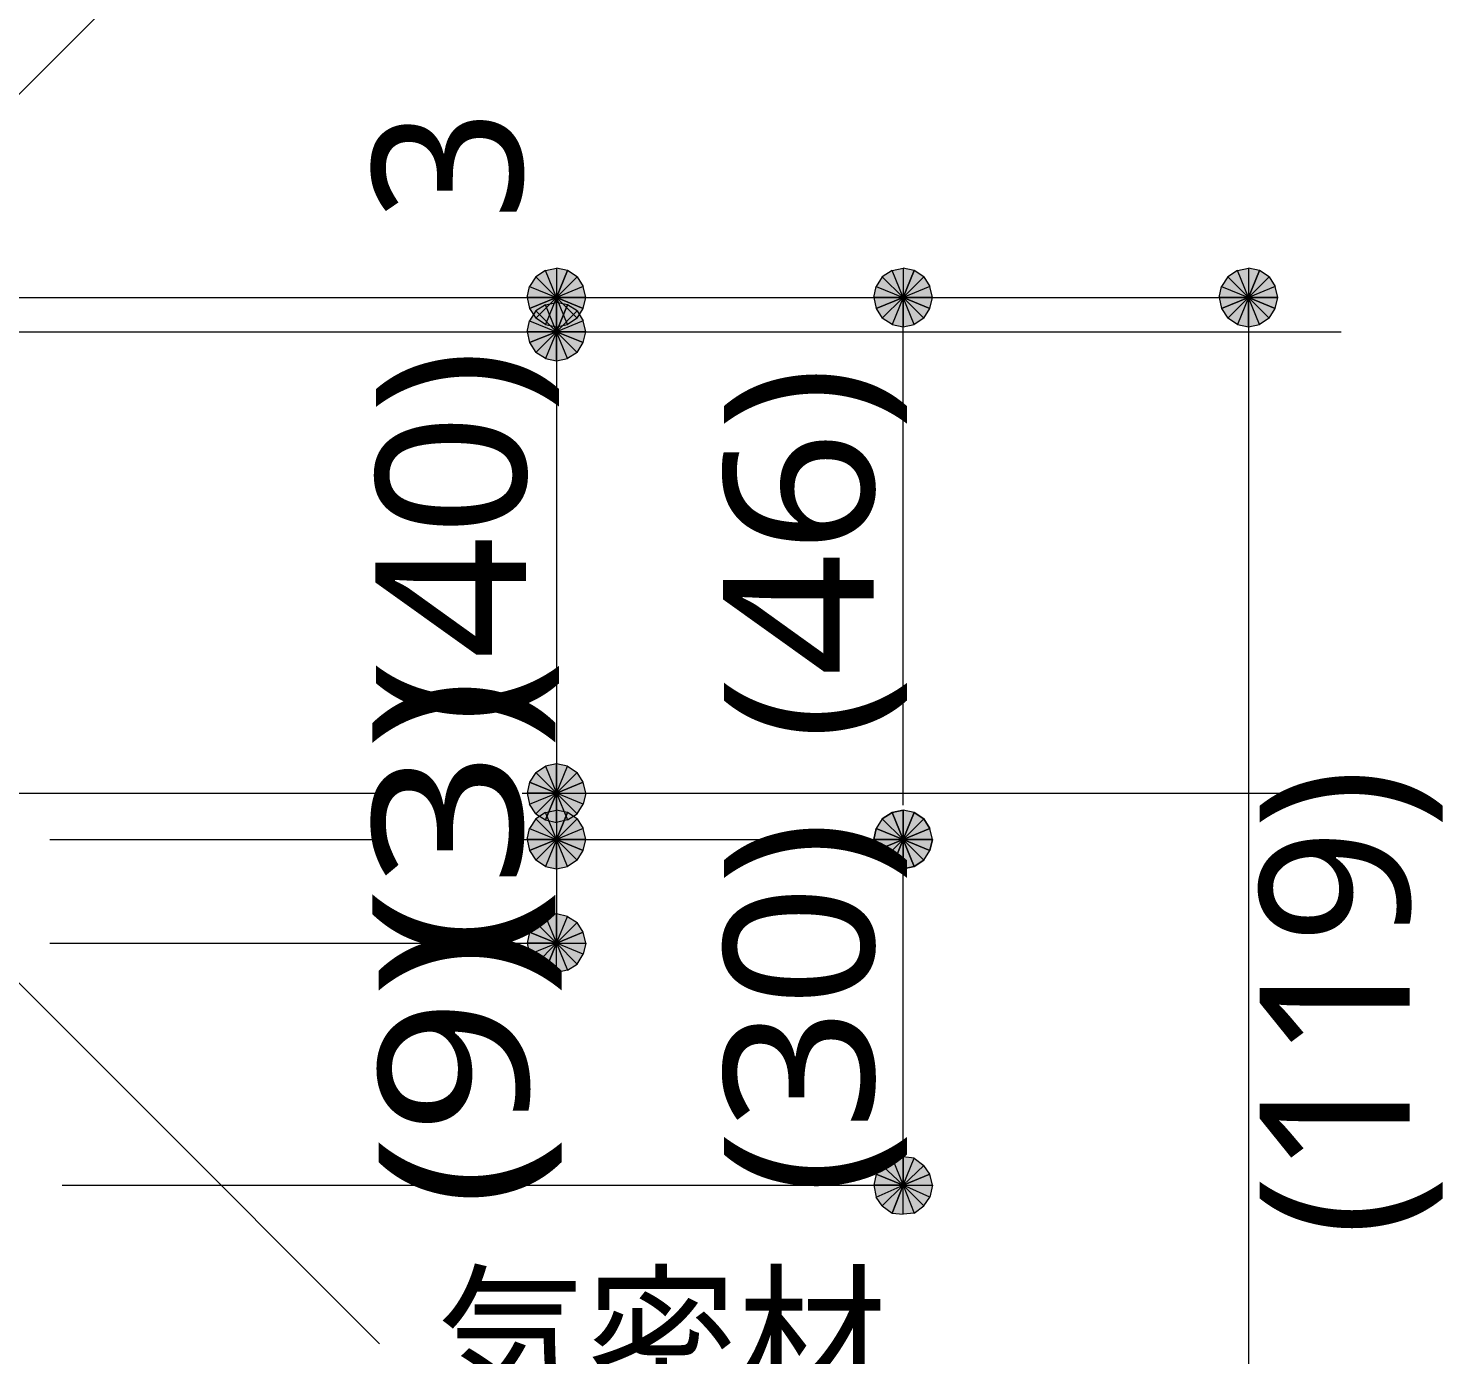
# Model space of a CAD drawing. Header units: millimetres. Extents: x 0 to 420, y 0 to 297.
# Drawn here: x 77.14 to 101.67, y 101.05 to 124.05 of the extents above; entities that cross this region are included whole.
import ezdxf
from ezdxf.enums import TextEntityAlignment as Align

# ---------------------------------------------------------------- set-up
doc = ezdxf.new("R2010")
doc.units = ezdxf.units.MM
doc.styles.add('kst32b', font='NotoSansJP-Variable.ttf')

msp = doc.modelspace()

# ---------------------------------------------------------------- hatches: boundary and pattern name
h = msp.add_hatch(color=7)
h.paths.add_polyline_path([(85.937, 119.74), (85.831, 119.571), (86.296, 119.38), (85.937, 119.74)])
h.paths.add_polyline_path([(85.831, 119.571), (86.296, 119.38), (85.788, 119.38), (85.831, 119.571)])
h.paths.add_polyline_path([(86.296, 119.38), (85.788, 119.38), (85.831, 119.189), (86.296, 119.38)])
h = msp.add_hatch(color=7)
h.paths.add_polyline_path([(86.487, 119.846), (86.296, 119.888), (86.296, 119.38), (86.487, 119.846)])
h.paths.add_polyline_path([(86.296, 119.888), (86.296, 119.38), (86.106, 119.846), (86.296, 119.888)])
h.paths.add_polyline_path([(86.296, 119.38), (86.106, 119.846), (85.937, 119.74), (86.296, 119.38)])
h = msp.add_hatch(color=7)
h.paths.add_polyline_path([(86.804, 119.38), (86.762, 119.571), (86.296, 119.38), (86.804, 119.38)])
h.paths.add_polyline_path([(86.762, 119.571), (86.296, 119.38), (86.656, 119.74), (86.762, 119.571)])
h.paths.add_polyline_path([(86.296, 119.38), (86.656, 119.74), (86.487, 119.846), (86.296, 119.38)])
h = msp.add_hatch(color=7)
h.paths.add_polyline_path([(91.948, 119.74), (91.842, 119.571), (92.308, 119.38), (91.948, 119.74)])
h.paths.add_polyline_path([(91.842, 119.571), (92.308, 119.38), (91.8, 119.38), (91.842, 119.571)])
h.paths.add_polyline_path([(92.308, 119.38), (91.8, 119.38), (91.842, 119.189), (92.308, 119.38)])
h = msp.add_hatch(color=7)
h.paths.add_polyline_path([(92.498, 119.846), (92.308, 119.888), (92.308, 119.38), (92.498, 119.846)])
h.paths.add_polyline_path([(92.308, 119.888), (92.308, 119.38), (92.117, 119.846), (92.308, 119.888)])
h.paths.add_polyline_path([(92.308, 119.38), (92.117, 119.846), (91.948, 119.74), (92.308, 119.38)])
h = msp.add_hatch(color=7)
h.paths.add_polyline_path([(92.816, 119.38), (92.774, 119.571), (92.308, 119.38), (92.816, 119.38)])
h.paths.add_polyline_path([(92.774, 119.571), (92.308, 119.38), (92.668, 119.74), (92.774, 119.571)])
h.paths.add_polyline_path([(92.308, 119.38), (92.668, 119.74), (92.498, 119.846), (92.308, 119.38)])
h = msp.add_hatch(color=7)
h.paths.add_polyline_path([(97.938, 119.74), (97.832, 119.571), (98.298, 119.38), (97.938, 119.74)])
h.paths.add_polyline_path([(97.832, 119.571), (98.298, 119.38), (97.79, 119.38), (97.832, 119.571)])
h.paths.add_polyline_path([(98.298, 119.38), (97.79, 119.38), (97.832, 119.189), (98.298, 119.38)])
h = msp.add_hatch(color=7)
h.paths.add_polyline_path([(98.488, 119.846), (98.298, 119.888), (98.298, 119.38), (98.488, 119.846)])
h.paths.add_polyline_path([(98.298, 119.888), (98.298, 119.38), (98.108, 119.846), (98.298, 119.888)])
h.paths.add_polyline_path([(98.298, 119.38), (98.108, 119.846), (97.938, 119.74), (98.298, 119.38)])
h = msp.add_hatch(color=7)
h.paths.add_polyline_path([(98.806, 119.38), (98.764, 119.571), (98.298, 119.38), (98.806, 119.38)])
h.paths.add_polyline_path([(98.764, 119.571), (98.298, 119.38), (98.658, 119.74), (98.764, 119.571)])
h.paths.add_polyline_path([(98.298, 119.38), (98.658, 119.74), (98.488, 119.846), (98.298, 119.38)])
h = msp.add_hatch(color=7)
h.paths.add_polyline_path([(85.831, 119.189), (85.937, 119.02), (86.296, 119.38), (85.831, 119.189)])
h.paths.add_polyline_path([(85.937, 119.02), (86.296, 119.38), (86.106, 118.914), (85.937, 119.02)])
h.paths.add_polyline_path([(86.296, 119.38), (86.106, 118.914), (86.296, 118.872), (86.296, 119.38)])
h = msp.add_hatch(color=7)
h.paths.add_polyline_path([(86.487, 119.253), (86.296, 119.295), (86.296, 118.787), (86.487, 119.253)])
h.paths.add_polyline_path([(86.296, 119.295), (86.296, 118.787), (86.106, 119.253), (86.296, 119.295)])
h.paths.add_polyline_path([(86.296, 118.787), (86.106, 119.253), (85.937, 119.147), (86.296, 118.787)])
h = msp.add_hatch(color=7)
h.paths.add_polyline_path([(86.296, 118.872), (86.487, 118.914), (86.296, 119.38), (86.296, 118.872)])
h.paths.add_polyline_path([(86.487, 118.914), (86.296, 119.38), (86.656, 119.02), (86.487, 118.914)])
h.paths.add_polyline_path([(86.296, 119.38), (86.656, 119.02), (86.762, 119.189), (86.296, 119.38)])
for points in [[(86.762, 119.189), (86.804, 119.38), (86.296, 119.38), (86.762, 119.189)], [(92.774, 119.189), (92.816, 119.38), (92.308, 119.38), (92.774, 119.189)], [(98.764, 119.189), (98.806, 119.38), (98.298, 119.38), (98.764, 119.189)], [(86.762, 118.597), (86.804, 118.787), (86.296, 118.787), (86.762, 118.597)], [(85.831, 110.977), (85.788, 110.786), (86.296, 110.786), (85.831, 110.977)], [(91.842, 110.172), (91.8, 109.982), (92.308, 109.982), (91.842, 110.172)], [(86.762, 109.791), (86.804, 109.982), (86.296, 109.982), (86.762, 109.791)], [(86.762, 109.791), (86.804, 109.982), (86.296, 109.982), (86.762, 109.791)], [(92.774, 109.791), (92.816, 109.982), (92.308, 109.982), (92.774, 109.791)], [(85.831, 108.373), (85.788, 108.183), (86.296, 108.183), (85.831, 108.373)], [(91.842, 104.182), (91.8, 103.992), (92.308, 103.992), (91.842, 104.182)]]:
    msp.add_hatch(color=7).paths.add_polyline_path(points)
h = msp.add_hatch(color=7)
h.paths.add_polyline_path([(86.804, 118.787), (86.762, 118.978), (86.296, 118.787), (86.804, 118.787)])
h.paths.add_polyline_path([(86.762, 118.978), (86.296, 118.787), (86.656, 119.147), (86.762, 118.978)])
h.paths.add_polyline_path([(86.296, 118.787), (86.656, 119.147), (86.487, 119.253), (86.296, 118.787)])
h = msp.add_hatch(color=7)
h.paths.add_polyline_path([(91.842, 119.189), (91.948, 119.02), (92.308, 119.38), (91.842, 119.189)])
h.paths.add_polyline_path([(91.948, 119.02), (92.308, 119.38), (92.117, 118.914), (91.948, 119.02)])
h.paths.add_polyline_path([(92.308, 119.38), (92.117, 118.914), (92.308, 118.872), (92.308, 119.38)])
h = msp.add_hatch(color=7)
h.paths.add_polyline_path([(92.308, 118.872), (92.498, 118.914), (92.308, 119.38), (92.308, 118.872)])
h.paths.add_polyline_path([(92.498, 118.914), (92.308, 119.38), (92.668, 119.02), (92.498, 118.914)])
h.paths.add_polyline_path([(92.308, 119.38), (92.668, 119.02), (92.774, 119.189), (92.308, 119.38)])
h = msp.add_hatch(color=7)
h.paths.add_polyline_path([(97.832, 119.189), (97.938, 119.02), (98.298, 119.38), (97.832, 119.189)])
h.paths.add_polyline_path([(97.938, 119.02), (98.298, 119.38), (98.108, 118.914), (97.938, 119.02)])
h.paths.add_polyline_path([(98.298, 119.38), (98.108, 118.914), (98.298, 118.872), (98.298, 119.38)])
h = msp.add_hatch(color=7)
h.paths.add_polyline_path([(98.298, 118.872), (98.488, 118.914), (98.298, 119.38), (98.298, 118.872)])
h.paths.add_polyline_path([(98.488, 118.914), (98.298, 119.38), (98.658, 119.02), (98.488, 118.914)])
h.paths.add_polyline_path([(98.298, 119.38), (98.658, 119.02), (98.764, 119.189), (98.298, 119.38)])
h = msp.add_hatch(color=7)
h.paths.add_polyline_path([(85.937, 119.147), (85.831, 118.978), (86.296, 118.787), (85.937, 119.147)])
h.paths.add_polyline_path([(85.831, 118.978), (86.296, 118.787), (85.788, 118.787), (85.831, 118.978)])
h.paths.add_polyline_path([(86.296, 118.787), (85.788, 118.787), (85.831, 118.597), (86.296, 118.787)])
h = msp.add_hatch(color=7)
h.paths.add_polyline_path([(85.831, 118.597), (85.937, 118.427), (86.296, 118.787), (85.831, 118.597)])
h.paths.add_polyline_path([(85.937, 118.427), (86.296, 118.787), (86.106, 118.322), (85.937, 118.427)])
h.paths.add_polyline_path([(86.296, 118.787), (86.106, 118.322), (86.296, 118.279), (86.296, 118.787)])
h = msp.add_hatch(color=7)
h.paths.add_polyline_path([(86.296, 118.279), (86.487, 118.322), (86.296, 118.787), (86.296, 118.279)])
h.paths.add_polyline_path([(86.487, 118.322), (86.296, 118.787), (86.656, 118.427), (86.487, 118.322)])
h.paths.add_polyline_path([(86.296, 118.787), (86.656, 118.427), (86.762, 118.597), (86.296, 118.787)])
h = msp.add_hatch(color=7)
h.paths.add_polyline_path([(86.296, 111.294), (86.106, 111.252), (86.296, 110.786), (86.296, 111.294)])
h.paths.add_polyline_path([(86.106, 111.252), (86.296, 110.786), (85.937, 111.146), (86.106, 111.252)])
h.paths.add_polyline_path([(86.296, 110.786), (85.937, 111.146), (85.831, 110.977), (86.296, 110.786)])
h = msp.add_hatch(color=7)
h.paths.add_polyline_path([(86.762, 110.977), (86.656, 111.146), (86.296, 110.786), (86.762, 110.977)])
h.paths.add_polyline_path([(86.656, 111.146), (86.296, 110.786), (86.487, 111.252), (86.656, 111.146)])
h.paths.add_polyline_path([(86.296, 110.786), (86.487, 111.252), (86.296, 111.294), (86.296, 110.786)])
h = msp.add_hatch(color=7)
h.paths.add_polyline_path([(86.656, 110.427), (86.762, 110.596), (86.296, 110.786), (86.656, 110.427)])
h.paths.add_polyline_path([(86.762, 110.596), (86.296, 110.786), (86.804, 110.786), (86.762, 110.596)])
h.paths.add_polyline_path([(86.296, 110.786), (86.804, 110.786), (86.762, 110.977), (86.296, 110.786)])
h = msp.add_hatch(color=7)
h.paths.add_polyline_path([(85.788, 110.786), (85.831, 110.596), (86.296, 110.786), (85.788, 110.786)])
h.paths.add_polyline_path([(85.831, 110.596), (86.296, 110.786), (85.937, 110.427), (85.831, 110.596)])
h.paths.add_polyline_path([(86.296, 110.786), (85.937, 110.427), (86.106, 110.321), (86.296, 110.786)])
h = msp.add_hatch(color=7)
h.paths.add_polyline_path([(86.106, 110.321), (86.296, 110.278), (86.296, 110.786), (86.106, 110.321)])
h.paths.add_polyline_path([(86.296, 110.278), (86.296, 110.786), (86.487, 110.321), (86.296, 110.278)])
h.paths.add_polyline_path([(86.296, 110.786), (86.487, 110.321), (86.656, 110.427), (86.296, 110.786)])
h = msp.add_hatch(color=7)
h.paths.add_polyline_path([(86.487, 110.448), (86.296, 110.49), (86.296, 109.982), (86.487, 110.448)])
h.paths.add_polyline_path([(86.296, 110.49), (86.296, 109.982), (86.106, 110.448), (86.296, 110.49)])
h.paths.add_polyline_path([(86.296, 109.982), (86.106, 110.448), (85.937, 110.342), (86.296, 109.982)])
h = msp.add_hatch(color=7)
h.paths.add_polyline_path([(86.487, 110.448), (86.296, 110.49), (86.296, 109.982), (86.487, 110.448)])
h.paths.add_polyline_path([(86.296, 110.49), (86.296, 109.982), (86.106, 110.448), (86.296, 110.49)])
h.paths.add_polyline_path([(86.296, 109.982), (86.106, 110.448), (85.937, 110.342), (86.296, 109.982)])
h = msp.add_hatch(color=7)
h.paths.add_polyline_path([(86.804, 109.982), (86.762, 110.172), (86.296, 109.982), (86.804, 109.982)])
h.paths.add_polyline_path([(86.762, 110.172), (86.296, 109.982), (86.656, 110.342), (86.762, 110.172)])
h.paths.add_polyline_path([(86.296, 109.982), (86.656, 110.342), (86.487, 110.448), (86.296, 109.982)])
h = msp.add_hatch(color=7)
h.paths.add_polyline_path([(86.804, 109.982), (86.762, 110.172), (86.296, 109.982), (86.804, 109.982)])
h.paths.add_polyline_path([(86.762, 110.172), (86.296, 109.982), (86.656, 110.342), (86.762, 110.172)])
h.paths.add_polyline_path([(86.296, 109.982), (86.656, 110.342), (86.487, 110.448), (86.296, 109.982)])
h = msp.add_hatch(color=7)
h.paths.add_polyline_path([(92.308, 110.49), (92.117, 110.448), (92.308, 109.982), (92.308, 110.49)])
h.paths.add_polyline_path([(92.117, 110.448), (92.308, 109.982), (91.948, 110.342), (92.117, 110.448)])
h.paths.add_polyline_path([(92.308, 109.982), (91.948, 110.342), (91.842, 110.172), (92.308, 109.982)])
h = msp.add_hatch(color=7)
h.paths.add_polyline_path([(92.498, 110.448), (92.308, 110.49), (92.308, 109.982), (92.498, 110.448)])
h.paths.add_polyline_path([(92.308, 110.49), (92.308, 109.982), (92.117, 110.448), (92.308, 110.49)])
h.paths.add_polyline_path([(92.308, 109.982), (92.117, 110.448), (91.948, 110.342), (92.308, 109.982)])
h = msp.add_hatch(color=7)
h.paths.add_polyline_path([(92.774, 110.172), (92.668, 110.342), (92.308, 109.982), (92.774, 110.172)])
h.paths.add_polyline_path([(92.668, 110.342), (92.308, 109.982), (92.498, 110.448), (92.668, 110.342)])
h.paths.add_polyline_path([(92.308, 109.982), (92.498, 110.448), (92.308, 110.49), (92.308, 109.982)])
h = msp.add_hatch(color=7)
h.paths.add_polyline_path([(92.816, 109.982), (92.774, 110.172), (92.308, 109.982), (92.816, 109.982)])
h.paths.add_polyline_path([(92.774, 110.172), (92.308, 109.982), (92.668, 110.342), (92.774, 110.172)])
h.paths.add_polyline_path([(92.308, 109.982), (92.668, 110.342), (92.498, 110.448), (92.308, 109.982)])
h = msp.add_hatch(color=7)
h.paths.add_polyline_path([(85.937, 110.342), (85.831, 110.172), (86.296, 109.982), (85.937, 110.342)])
h.paths.add_polyline_path([(85.831, 110.172), (86.296, 109.982), (85.788, 109.982), (85.831, 110.172)])
h.paths.add_polyline_path([(86.296, 109.982), (85.788, 109.982), (85.831, 109.791), (86.296, 109.982)])
h = msp.add_hatch(color=7)
h.paths.add_polyline_path([(85.937, 110.342), (85.831, 110.172), (86.296, 109.982), (85.937, 110.342)])
h.paths.add_polyline_path([(85.831, 110.172), (86.296, 109.982), (85.788, 109.982), (85.831, 110.172)])
h.paths.add_polyline_path([(86.296, 109.982), (85.788, 109.982), (85.831, 109.791), (86.296, 109.982)])
h = msp.add_hatch(color=7)
h.paths.add_polyline_path([(91.948, 110.342), (91.842, 110.172), (92.308, 109.982), (91.948, 110.342)])
h.paths.add_polyline_path([(91.842, 110.172), (92.308, 109.982), (91.8, 109.982), (91.842, 110.172)])
h.paths.add_polyline_path([(92.308, 109.982), (91.8, 109.982), (91.842, 109.791), (92.308, 109.982)])
h = msp.add_hatch(color=7)
h.paths.add_polyline_path([(92.668, 109.622), (92.774, 109.791), (92.308, 109.982), (92.668, 109.622)])
h.paths.add_polyline_path([(92.774, 109.791), (92.308, 109.982), (92.816, 109.982), (92.774, 109.791)])
h.paths.add_polyline_path([(92.308, 109.982), (92.816, 109.982), (92.774, 110.172), (92.308, 109.982)])
h = msp.add_hatch(color=7)
h.paths.add_polyline_path([(85.831, 109.791), (85.937, 109.622), (86.296, 109.982), (85.831, 109.791)])
h.paths.add_polyline_path([(85.937, 109.622), (86.296, 109.982), (86.106, 109.516), (85.937, 109.622)])
h.paths.add_polyline_path([(86.296, 109.982), (86.106, 109.516), (86.296, 109.474), (86.296, 109.982)])
h = msp.add_hatch(color=7)
h.paths.add_polyline_path([(85.831, 109.791), (85.937, 109.622), (86.296, 109.982), (85.831, 109.791)])
h.paths.add_polyline_path([(85.937, 109.622), (86.296, 109.982), (86.106, 109.516), (85.937, 109.622)])
h.paths.add_polyline_path([(86.296, 109.982), (86.106, 109.516), (86.296, 109.474), (86.296, 109.982)])
h = msp.add_hatch(color=7)
h.paths.add_polyline_path([(86.296, 109.474), (86.487, 109.516), (86.296, 109.982), (86.296, 109.474)])
h.paths.add_polyline_path([(86.487, 109.516), (86.296, 109.982), (86.656, 109.622), (86.487, 109.516)])
h.paths.add_polyline_path([(86.296, 109.982), (86.656, 109.622), (86.762, 109.791), (86.296, 109.982)])
h = msp.add_hatch(color=7)
h.paths.add_polyline_path([(86.296, 109.474), (86.487, 109.516), (86.296, 109.982), (86.296, 109.474)])
h.paths.add_polyline_path([(86.487, 109.516), (86.296, 109.982), (86.656, 109.622), (86.487, 109.516)])
h.paths.add_polyline_path([(86.296, 109.982), (86.656, 109.622), (86.762, 109.791), (86.296, 109.982)])
h = msp.add_hatch(color=7)
h.paths.add_polyline_path([(91.8, 109.982), (91.842, 109.791), (92.308, 109.982), (91.8, 109.982)])
h.paths.add_polyline_path([(91.842, 109.791), (92.308, 109.982), (91.948, 109.622), (91.842, 109.791)])
h.paths.add_polyline_path([(92.308, 109.982), (91.948, 109.622), (92.117, 109.516), (92.308, 109.982)])
h = msp.add_hatch(color=7)
h.paths.add_polyline_path([(91.842, 109.791), (91.948, 109.622), (92.308, 109.982), (91.842, 109.791)])
h.paths.add_polyline_path([(91.948, 109.622), (92.308, 109.982), (92.117, 109.516), (91.948, 109.622)])
h.paths.add_polyline_path([(92.308, 109.982), (92.117, 109.516), (92.308, 109.474), (92.308, 109.982)])
h = msp.add_hatch(color=7)
h.paths.add_polyline_path([(92.117, 109.516), (92.308, 109.474), (92.308, 109.982), (92.117, 109.516)])
h.paths.add_polyline_path([(92.308, 109.474), (92.308, 109.982), (92.498, 109.516), (92.308, 109.474)])
h.paths.add_polyline_path([(92.308, 109.982), (92.498, 109.516), (92.668, 109.622), (92.308, 109.982)])
h = msp.add_hatch(color=7)
h.paths.add_polyline_path([(92.308, 109.474), (92.498, 109.516), (92.308, 109.982), (92.308, 109.474)])
h.paths.add_polyline_path([(92.498, 109.516), (92.308, 109.982), (92.668, 109.622), (92.498, 109.516)])
h.paths.add_polyline_path([(92.308, 109.982), (92.668, 109.622), (92.774, 109.791), (92.308, 109.982)])
h = msp.add_hatch(color=7)
h.paths.add_polyline_path([(86.296, 108.691), (86.106, 108.648), (86.296, 108.183), (86.296, 108.691)])
h.paths.add_polyline_path([(86.106, 108.648), (86.296, 108.183), (85.937, 108.543), (86.106, 108.648)])
h.paths.add_polyline_path([(86.296, 108.183), (85.937, 108.543), (85.831, 108.373), (86.296, 108.183)])
h = msp.add_hatch(color=7)
h.paths.add_polyline_path([(86.762, 108.373), (86.656, 108.543), (86.296, 108.183), (86.762, 108.373)])
h.paths.add_polyline_path([(86.656, 108.543), (86.296, 108.183), (86.487, 108.648), (86.656, 108.543)])
h.paths.add_polyline_path([(86.296, 108.183), (86.487, 108.648), (86.296, 108.691), (86.296, 108.183)])
h = msp.add_hatch(color=7)
h.paths.add_polyline_path([(85.788, 108.183), (85.831, 107.992), (86.296, 108.183), (85.788, 108.183)])
h.paths.add_polyline_path([(85.831, 107.992), (86.296, 108.183), (85.937, 107.823), (85.831, 107.992)])
h.paths.add_polyline_path([(86.296, 108.183), (85.937, 107.823), (86.106, 107.717), (86.296, 108.183)])
h = msp.add_hatch(color=7)
h.paths.add_polyline_path([(86.106, 107.717), (86.296, 107.675), (86.296, 108.183), (86.106, 107.717)])
h.paths.add_polyline_path([(86.296, 107.675), (86.296, 108.183), (86.487, 107.717), (86.296, 107.675)])
h.paths.add_polyline_path([(86.296, 108.183), (86.487, 107.717), (86.656, 107.823), (86.296, 108.183)])
h = msp.add_hatch(color=7)
h.paths.add_polyline_path([(86.656, 107.823), (86.762, 107.992), (86.296, 108.183), (86.656, 107.823)])
h.paths.add_polyline_path([(86.762, 107.992), (86.296, 108.183), (86.804, 108.183), (86.762, 107.992)])
h.paths.add_polyline_path([(86.296, 108.183), (86.804, 108.183), (86.762, 108.373), (86.296, 108.183)])
h = msp.add_hatch(color=7)
h.paths.add_polyline_path([(92.308, 104.479), (92.117, 104.457), (92.308, 103.992), (92.308, 104.479)])
h.paths.add_polyline_path([(92.117, 104.457), (92.308, 103.992), (91.948, 104.33), (92.117, 104.457)])
h.paths.add_polyline_path([(92.308, 103.992), (91.948, 104.33), (91.842, 104.182), (92.308, 103.992)])
h = msp.add_hatch(color=7)
h.paths.add_polyline_path([(92.774, 104.182), (92.668, 104.33), (92.308, 103.992), (92.774, 104.182)])
h.paths.add_polyline_path([(92.668, 104.33), (92.308, 103.992), (92.498, 104.457), (92.668, 104.33)])
h.paths.add_polyline_path([(92.308, 103.992), (92.498, 104.457), (92.308, 104.479), (92.308, 103.992)])
h = msp.add_hatch(color=7)
h.paths.add_polyline_path([(92.668, 103.632), (92.774, 103.78), (92.308, 103.992), (92.668, 103.632)])
h.paths.add_polyline_path([(92.774, 103.78), (92.308, 103.992), (92.816, 103.992), (92.774, 103.78)])
h.paths.add_polyline_path([(92.308, 103.992), (92.816, 103.992), (92.774, 104.182), (92.308, 103.992)])
h = msp.add_hatch(color=7)
h.paths.add_polyline_path([(91.8, 103.992), (91.842, 103.78), (92.308, 103.992), (91.8, 103.992)])
h.paths.add_polyline_path([(91.842, 103.78), (92.308, 103.992), (91.948, 103.632), (91.842, 103.78)])
h.paths.add_polyline_path([(92.308, 103.992), (91.948, 103.632), (92.117, 103.505), (92.308, 103.992)])
h = msp.add_hatch(color=7)
h.paths.add_polyline_path([(92.117, 103.505), (92.308, 103.484), (92.308, 103.992), (92.117, 103.505)])
h.paths.add_polyline_path([(92.308, 103.484), (92.308, 103.992), (92.498, 103.505), (92.308, 103.484)])
h.paths.add_polyline_path([(92.308, 103.992), (92.498, 103.505), (92.668, 103.632), (92.308, 103.992)])

# ---------------------------------------------------------------- linework, layer by layer
at = {"lineweight": 13}
for points in [[(75.29, 121.221), (80.285, 126.217)], [(76.242, 119.38), (98.298, 119.38)], [(86.296, 118.787), (86.296, 119.38)], [(92.308, 110.575), (92.308, 119.38)], [(98.298, 119.38), (98.298, 95.377)], [(74.316, 118.787), (99.907, 118.787)], [(86.296, 118.787), (86.296, 110.786), (86.296, 109.982), (86.296, 108.183)], [(74.422, 110.786), (83.185, 110.786)], [(85.704, 110.786), (99.907, 110.786)], [(77.512, 109.982), (83.185, 109.982)], [(85.704, 109.982), (86.699, 109.982)], [(86.296, 109.982), (92.329, 109.982)], [(74.612, 109.855), (83.227, 101.24)], [(92.308, 104.584), (92.308, 109.389)], [(77.512, 108.183), (86.296, 108.183)], [(77.724, 103.992), (92.329, 103.992)]]:
    msp.add_lwpolyline(points, dxfattribs=at)
at = {"lineweight": 0}
for points in [[(85.937, 119.74), (85.831, 119.571), (86.296, 119.38)], [(86.296, 119.38), (86.106, 119.846), (85.937, 119.74)], [(86.296, 119.888), (86.296, 119.38), (86.106, 119.846)], [(86.487, 119.846), (86.296, 119.888), (86.296, 119.38)], [(86.296, 119.38), (86.656, 119.74), (86.487, 119.846)], [(86.762, 119.571), (86.296, 119.38), (86.656, 119.74)], [(91.948, 119.74), (91.842, 119.571), (92.308, 119.38)], [(92.308, 119.38), (92.117, 119.846), (91.948, 119.74)], [(92.308, 119.888), (92.308, 119.38), (92.117, 119.846)], [(92.498, 119.846), (92.308, 119.888), (92.308, 119.38)], [(92.308, 119.38), (92.668, 119.74), (92.498, 119.846)], [(92.774, 119.571), (92.308, 119.38), (92.668, 119.74)], [(97.938, 119.74), (97.832, 119.571), (98.298, 119.38)], [(98.298, 119.38), (98.108, 119.846), (97.938, 119.74)], [(98.298, 119.888), (98.298, 119.38), (98.108, 119.846)], [(98.488, 119.846), (98.298, 119.888), (98.298, 119.38)], [(98.298, 119.38), (98.658, 119.74), (98.488, 119.846)], [(98.764, 119.571), (98.298, 119.38), (98.658, 119.74)], [(85.831, 119.571), (86.296, 119.38), (85.788, 119.38)], [(86.804, 119.38), (86.762, 119.571), (86.296, 119.38)], [(91.842, 119.571), (92.308, 119.38), (91.8, 119.38)], [(92.816, 119.38), (92.774, 119.571), (92.308, 119.38)], [(97.832, 119.571), (98.298, 119.38), (97.79, 119.38)], [(98.806, 119.38), (98.764, 119.571), (98.298, 119.38)], [(86.296, 119.38), (85.788, 119.38), (85.831, 119.189)], [(85.831, 119.189), (85.937, 119.02), (86.296, 119.38)], [(85.937, 119.02), (86.296, 119.38), (86.106, 118.914)], [(86.296, 118.787), (86.106, 119.253), (85.937, 119.147)], [(86.296, 119.38), (86.106, 118.914), (86.296, 118.872)], [(86.296, 119.295), (86.296, 118.787), (86.106, 119.253)], [(86.296, 118.872), (86.487, 118.914), (86.296, 119.38)], [(86.487, 118.914), (86.296, 119.38), (86.656, 119.02)], [(86.296, 119.38), (86.656, 119.02), (86.762, 119.189)], [(86.762, 119.189), (86.804, 119.38), (86.296, 119.38)], [(86.487, 119.253), (86.296, 119.295), (86.296, 118.787)], [(86.296, 118.787), (86.656, 119.147), (86.487, 119.253)], [(92.308, 119.38), (91.8, 119.38), (91.842, 119.189)], [(91.842, 119.189), (91.948, 119.02), (92.308, 119.38)], [(91.948, 119.02), (92.308, 119.38), (92.117, 118.914)], [(92.308, 119.38), (92.117, 118.914), (92.308, 118.872)], [(92.308, 118.872), (92.498, 118.914), (92.308, 119.38)], [(92.498, 118.914), (92.308, 119.38), (92.668, 119.02)], [(92.308, 119.38), (92.668, 119.02), (92.774, 119.189)], [(92.774, 119.189), (92.816, 119.38), (92.308, 119.38)], [(98.298, 119.38), (97.79, 119.38), (97.832, 119.189)], [(97.832, 119.189), (97.938, 119.02), (98.298, 119.38)], [(97.938, 119.02), (98.298, 119.38), (98.108, 118.914)], [(98.298, 119.38), (98.108, 118.914), (98.298, 118.872)], [(98.298, 118.872), (98.488, 118.914), (98.298, 119.38)], [(98.488, 118.914), (98.298, 119.38), (98.658, 119.02)], [(98.298, 119.38), (98.658, 119.02), (98.764, 119.189)], [(98.764, 119.189), (98.806, 119.38), (98.298, 119.38)], [(85.831, 118.978), (86.296, 118.787), (85.788, 118.787)], [(85.937, 119.147), (85.831, 118.978), (86.296, 118.787)], [(86.762, 118.978), (86.296, 118.787), (86.656, 119.147)], [(86.804, 118.787), (86.762, 118.978), (86.296, 118.787)], [(86.296, 118.787), (85.788, 118.787), (85.831, 118.597)], [(85.831, 118.597), (85.937, 118.427), (86.296, 118.787)], [(85.937, 118.427), (86.296, 118.787), (86.106, 118.322)], [(86.296, 118.787), (86.106, 118.322), (86.296, 118.279)], [(86.296, 118.279), (86.487, 118.322), (86.296, 118.787)], [(86.487, 118.322), (86.296, 118.787), (86.656, 118.427)], [(86.296, 118.787), (86.656, 118.427), (86.762, 118.597)], [(86.762, 118.597), (86.804, 118.787), (86.296, 118.787)], [(86.296, 110.786), (85.937, 111.146), (85.831, 110.977)], [(86.106, 111.252), (86.296, 110.786), (85.937, 111.146)], [(86.296, 111.294), (86.106, 111.252), (86.296, 110.786)], [(86.296, 110.786), (86.487, 111.252), (86.296, 111.294)], [(86.656, 111.146), (86.296, 110.786), (86.487, 111.252)], [(86.762, 110.977), (86.656, 111.146), (86.296, 110.786)], [(85.831, 110.977), (85.788, 110.786), (86.296, 110.786)], [(86.296, 110.786), (86.804, 110.786), (86.762, 110.977)], [(85.788, 110.786), (85.831, 110.596), (86.296, 110.786)], [(85.831, 110.596), (86.296, 110.786), (85.937, 110.427)], [(86.296, 110.786), (85.937, 110.427), (86.106, 110.321)], [(86.106, 110.321), (86.296, 110.278), (86.296, 110.786)], [(86.296, 110.278), (86.296, 110.786), (86.487, 110.321)], [(86.296, 110.786), (86.487, 110.321), (86.656, 110.427)], [(86.656, 110.427), (86.762, 110.596), (86.296, 110.786)], [(86.762, 110.596), (86.296, 110.786), (86.804, 110.786)], [(86.296, 109.982), (86.106, 110.448), (85.937, 110.342)], [(86.296, 109.982), (86.106, 110.448), (85.937, 110.342)], [(86.296, 110.49), (86.296, 109.982), (86.106, 110.448)], [(86.296, 110.49), (86.296, 109.982), (86.106, 110.448)], [(86.487, 110.448), (86.296, 110.49), (86.296, 109.982)], [(86.487, 110.448), (86.296, 110.49), (86.296, 109.982)], [(86.296, 109.982), (86.656, 110.342), (86.487, 110.448)], [(86.296, 109.982), (86.656, 110.342), (86.487, 110.448)], [(92.117, 110.448), (92.308, 109.982), (91.948, 110.342)], [(92.308, 109.982), (92.117, 110.448), (91.948, 110.342)], [(92.308, 110.49), (92.117, 110.448), (92.308, 109.982)], [(92.308, 110.49), (92.308, 109.982), (92.117, 110.448)], [(92.308, 109.982), (92.498, 110.448), (92.308, 110.49)], [(92.498, 110.448), (92.308, 110.49), (92.308, 109.982)], [(92.668, 110.342), (92.308, 109.982), (92.498, 110.448)], [(92.308, 109.982), (92.668, 110.342), (92.498, 110.448)], [(85.831, 110.172), (86.296, 109.982), (85.788, 109.982)], [(85.831, 110.172), (86.296, 109.982), (85.788, 109.982)], [(85.937, 110.342), (85.831, 110.172), (86.296, 109.982)], [(85.937, 110.342), (85.831, 110.172), (86.296, 109.982)], [(86.762, 110.172), (86.296, 109.982), (86.656, 110.342)], [(86.762, 110.172), (86.296, 109.982), (86.656, 110.342)], [(86.804, 109.982), (86.762, 110.172), (86.296, 109.982)], [(86.804, 109.982), (86.762, 110.172), (86.296, 109.982)], [(91.842, 110.172), (91.8, 109.982), (92.308, 109.982)], [(91.842, 110.172), (92.308, 109.982), (91.8, 109.982)], [(92.308, 109.982), (91.948, 110.342), (91.842, 110.172)], [(91.948, 110.342), (91.842, 110.172), (92.308, 109.982)], [(92.774, 110.172), (92.668, 110.342), (92.308, 109.982)], [(92.774, 110.172), (92.308, 109.982), (92.668, 110.342)], [(92.308, 109.982), (92.816, 109.982), (92.774, 110.172)], [(92.816, 109.982), (92.774, 110.172), (92.308, 109.982)], [(86.296, 109.982), (85.788, 109.982), (85.831, 109.791)], [(86.296, 109.982), (85.788, 109.982), (85.831, 109.791)], [(85.831, 109.791), (85.937, 109.622), (86.296, 109.982)], [(85.831, 109.791), (85.937, 109.622), (86.296, 109.982)], [(85.937, 109.622), (86.296, 109.982), (86.106, 109.516)], [(85.937, 109.622), (86.296, 109.982), (86.106, 109.516)], [(86.296, 109.982), (86.106, 109.516), (86.296, 109.474)], [(86.296, 109.982), (86.106, 109.516), (86.296, 109.474)], [(86.296, 109.474), (86.487, 109.516), (86.296, 109.982)], [(86.487, 109.516), (86.296, 109.982), (86.656, 109.622)], [(86.296, 109.982), (86.656, 109.622), (86.762, 109.791)], [(86.762, 109.791), (86.804, 109.982), (86.296, 109.982)], [(86.296, 109.474), (86.487, 109.516), (86.296, 109.982)], [(86.487, 109.516), (86.296, 109.982), (86.656, 109.622)], [(86.296, 109.982), (86.656, 109.622), (86.762, 109.791)], [(86.762, 109.791), (86.804, 109.982), (86.296, 109.982)], [(91.8, 109.982), (91.842, 109.791), (92.308, 109.982)], [(92.308, 109.982), (91.8, 109.982), (91.842, 109.791)], [(91.842, 109.791), (92.308, 109.982), (91.948, 109.622)], [(91.842, 109.791), (91.948, 109.622), (92.308, 109.982)], [(92.308, 109.982), (91.948, 109.622), (92.117, 109.516)], [(91.948, 109.622), (92.308, 109.982), (92.117, 109.516)], [(92.117, 109.516), (92.308, 109.474), (92.308, 109.982)], [(92.308, 109.982), (92.117, 109.516), (92.308, 109.474)], [(92.308, 109.474), (92.308, 109.982), (92.498, 109.516)], [(92.308, 109.982), (92.498, 109.516), (92.668, 109.622)], [(92.668, 109.622), (92.774, 109.791), (92.308, 109.982)], [(92.774, 109.791), (92.308, 109.982), (92.816, 109.982)], [(92.308, 109.474), (92.498, 109.516), (92.308, 109.982)], [(92.498, 109.516), (92.308, 109.982), (92.668, 109.622)], [(92.308, 109.982), (92.668, 109.622), (92.774, 109.791)], [(92.774, 109.791), (92.816, 109.982), (92.308, 109.982)], [(86.296, 108.691), (86.106, 108.648), (86.296, 108.183)], [(86.296, 108.183), (86.487, 108.648), (86.296, 108.691)], [(86.296, 108.183), (85.937, 108.543), (85.831, 108.373)], [(86.106, 108.648), (86.296, 108.183), (85.937, 108.543)], [(86.656, 108.543), (86.296, 108.183), (86.487, 108.648)], [(86.762, 108.373), (86.656, 108.543), (86.296, 108.183)], [(85.831, 108.373), (85.788, 108.183), (86.296, 108.183)], [(85.788, 108.183), (85.831, 107.992), (86.296, 108.183)], [(85.831, 107.992), (86.296, 108.183), (85.937, 107.823)], [(86.296, 108.183), (85.937, 107.823), (86.106, 107.717)], [(86.106, 107.717), (86.296, 107.675), (86.296, 108.183)], [(86.296, 108.183), (86.804, 108.183), (86.762, 108.373)], [(86.296, 107.675), (86.296, 108.183), (86.487, 107.717)], [(86.296, 108.183), (86.487, 107.717), (86.656, 107.823)], [(86.656, 107.823), (86.762, 107.992), (86.296, 108.183)], [(86.762, 107.992), (86.296, 108.183), (86.804, 108.183)], [(92.308, 103.992), (91.948, 104.33), (91.842, 104.182)], [(92.117, 104.457), (92.308, 103.992), (91.948, 104.33)], [(92.308, 104.479), (92.117, 104.457), (92.308, 103.992)], [(92.308, 103.992), (92.498, 104.457), (92.308, 104.479)], [(92.668, 104.33), (92.308, 103.992), (92.498, 104.457)], [(92.774, 104.182), (92.668, 104.33), (92.308, 103.992)], [(91.842, 104.182), (91.8, 103.992), (92.308, 103.992)], [(92.308, 103.992), (92.816, 103.992), (92.774, 104.182)], [(91.8, 103.992), (91.842, 103.78), (92.308, 103.992)], [(91.842, 103.78), (92.308, 103.992), (91.948, 103.632)], [(92.308, 103.992), (91.948, 103.632), (92.117, 103.505)], [(92.117, 103.505), (92.308, 103.484), (92.308, 103.992)], [(92.308, 103.484), (92.308, 103.992), (92.498, 103.505)], [(92.308, 103.992), (92.498, 103.505), (92.668, 103.632)], [(92.668, 103.632), (92.774, 103.78), (92.308, 103.992)], [(92.774, 103.78), (92.308, 103.992), (92.816, 103.992)]]:
    msp.add_lwpolyline(points, close=True, dxfattribs=at)

# ---------------------------------------------------------------- texts
at = {"style": 'kst32b'}
msp.add_text('3', height=2.599, rotation=90, dxfattribs=at).set_placement((85.704, 120.713))
for s, height, p, p2 in [('(40)', 2.5989, (85.767, 111.993), (85.767, 118.49)), ('(46)', 2.5989, (91.8, 111.696), (91.8, 118.194)), ('(3)', 2.5989, (85.704, 107.908), (85.704, 112.781)), ('(119)', 2.5989, (101.092, 103.103), (101.092, 111.224)), ('(30)', 2.5989, (91.8, 103.822), (91.8, 110.32)), ('(9)', 2.5989, (85.81, 103.611), (85.81, 108.484)), ('気密材', 2.0791, (84.222, 100.245), (92.019, 100.245))]:
    msp.add_text(s, height=height, dxfattribs=at).set_placement(p, p2, align=Align.FIT)

doc.saveas('drawing.dxf')
